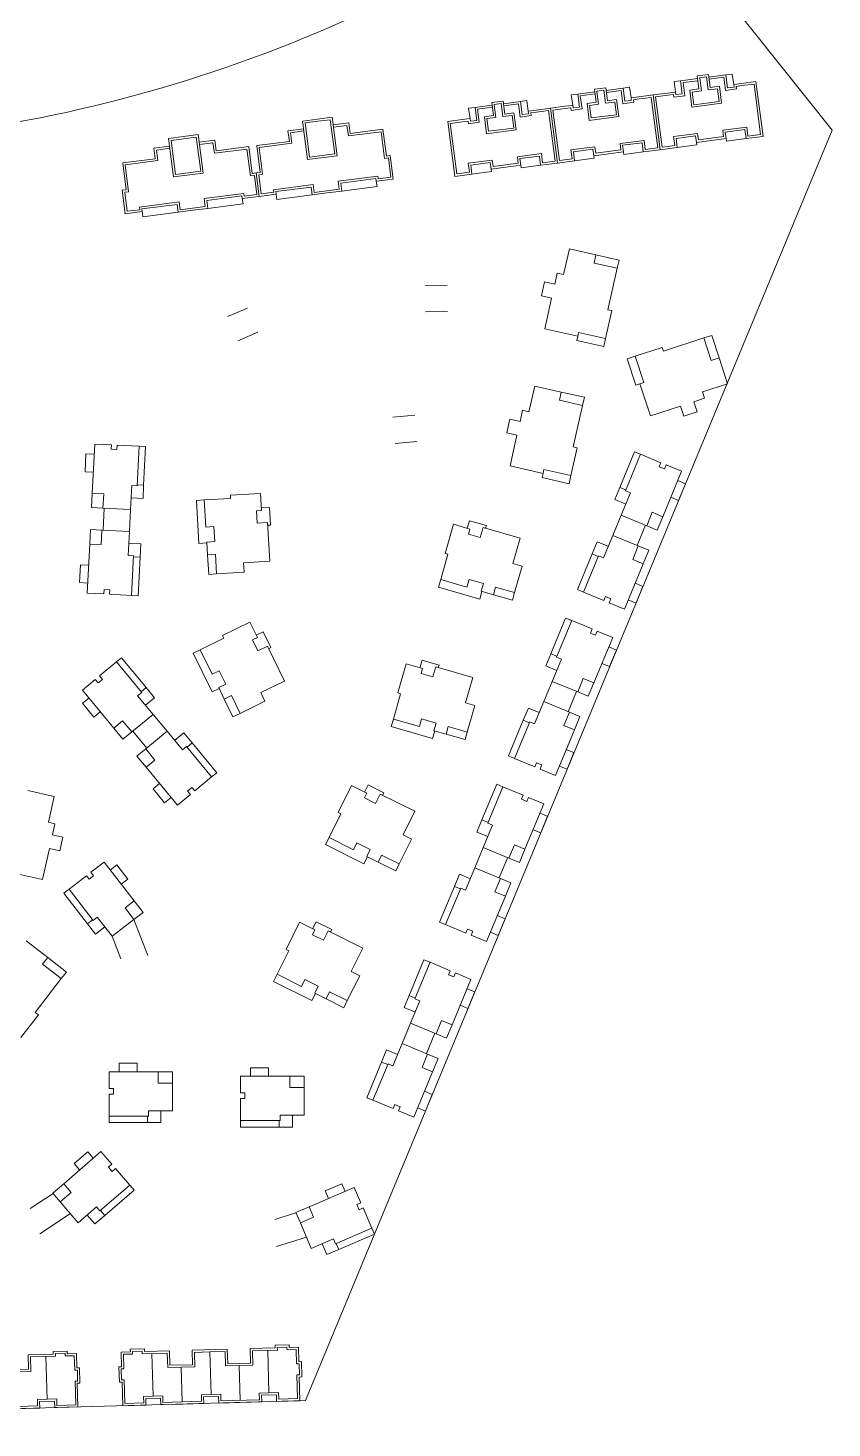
# Model space of a CAD drawing. Extents: x 741202 to 867202, y 603120 to 647617.
# Drawn here: x 753851 to 756050, y 606108 to 609936 of the extents above; entities that cross this region are included whole.
import ezdxf

# ---------------------------------------------------------------- set-up
doc = ezdxf.new("R2010")
doc.units = 0
doc.header["$LTSCALE"] = 1000
doc.header["$MEASUREMENT"] = 0
doc.layers.add('140', color=2, linetype='CONTINUOUS', lineweight=5)

msp = doc.modelspace()

# ---------------------------------------------------------------- linework, layer by layer
at = {"layer": '140', "color": 7}
for p, q in [((756049.5, 609656.2), (755462.4, 610393.7)), ((755681.7, 609797.5), (755635.3, 609791.5)), ((755711.8, 609808.7), (755680.8, 609804.7)), ((755680.8, 609804.7), (755681.7, 609797.5)), ((755681.7, 609797.5), (755685.4, 609769)), ((755706.6, 609801.9), (755687.5, 609799.5)), ((755687.5, 609799.5), (755687.7, 609798.3)), ((755687.7, 609798.3), (755692.2, 609763.8)), ((755711.2, 609766.2), (755706.6, 609801.9)), ((755712.7, 609801.5), (755711.8, 609808.7)), ((755716.4, 609773), (755711.8, 609808.7)), ((755759.1, 609807.5), (755712.7, 609801.5)), ((755753.9, 609800.8), (755713.5, 609795.6)), ((755758.5, 609765.1), (755753.9, 609800.8)), ((755776.9, 609809.8), (755759.1, 609807.5)), ((755763.7, 609771.8), (755759.1, 609807.5)), ((755780.7, 609781.3), (755776.9, 609809.8)), ((755400.9, 609761.1), (755354.5, 609755.1)), ((755430.9, 609772.3), (755400, 609768.3)), ((755400, 609768.3), (755400.9, 609761.1)), ((755400.9, 609761.1), (755404.6, 609732.6)), ((755425.7, 609765.6), (755406.7, 609763.1)), ((755406.7, 609763.1), (755406.8, 609761.9)), ((755406.8, 609761.9), (755411.3, 609727.4)), ((755430.4, 609729.9), (755425.7, 609765.6)), ((755431.8, 609765.1), (755430.9, 609772.3)), ((755435.5, 609736.6), (755430.9, 609772.3)), ((755478.2, 609771.1), (755431.8, 609765.1)), ((755473.1, 609764.4), (755432.6, 609759.2)), ((755477.7, 609728.7), (755473.1, 609764.4)), ((755496.1, 609773.5), (755478.2, 609771.1)), ((755482.9, 609735.4), (755478.2, 609771.1)), ((755499.8, 609744.9), (755496.1, 609773.5)), ((755599.8, 609757.8), (755560.5, 609752.8)), ((755621.2, 609760.6), (755599.8, 609757.8)), ((755617.5, 609789.2), (755635.3, 609791.5)), ((755621.2, 609760.6), (755617.5, 609789.2)), ((755622.1, 609753.5), (755621.2, 609760.6)), ((755635.3, 609791.5), (755640, 609755.8)), ((755682.5, 609791.6), (755642.1, 609786.3)), ((755642.1, 609786.3), (755646.7, 609750.6)), ((755685.4, 609769), (755660.5, 609765.7)), ((755660.5, 609765.7), (755666.5, 609719.3)), ((755692.2, 609763.8), (755667.2, 609760.5)), ((755667.2, 609760.5), (755671.6, 609726)), ((755736.2, 609769.5), (755711.2, 609766.2)), ((755741.4, 609776.2), (755716.4, 609773)), ((755740.7, 609735), (755736.2, 609769.5)), ((755747.4, 609729.8), (755741.4, 609776.2)), ((755788.3, 609769), (755758.5, 609765.1)), ((755781.6, 609774.1), (755763.7, 609771.8)), ((755802.1, 609784.1), (755780.7, 609781.3)), ((755780.7, 609781.3), (755781.6, 609774.1)), ((755802.8, 609778.1), (755787.4, 609776.1)), ((755787.4, 609776.1), (755788.3, 609769)), ((755841.3, 609789.1), (755802.1, 609784.1)), ((755836.2, 609782.4), (755802.8, 609778.1)), ((755854, 609644.4), (755836.2, 609782.4)), ((755860.8, 609639.2), (755841.3, 609789.1)), ((755120, 609724.7), (755073.6, 609718.7)), ((755150.1, 609735.9), (755119.1, 609731.9)), ((755119.1, 609731.9), (755120, 609724.7)), ((755120, 609724.7), (755123.7, 609696.2)), ((755144.9, 609729.2), (755125.8, 609726.7)), ((755125.8, 609726.7), (755126, 609725.5)), ((755126, 609725.5), (755130.5, 609691)), ((755149.5, 609693.5), (755144.9, 609729.2)), ((755151, 609728.7), (755150.1, 609735.9)), ((755154.7, 609700.2), (755150.1, 609735.9)), ((755197.4, 609734.8), (755151, 609728.7)), ((755192.2, 609728), (755151.8, 609722.8)), ((755196.8, 609692.3), (755192.2, 609728)), ((755215.2, 609737.1), (755197.4, 609734.8)), ((755202, 609699.1), (755197.4, 609734.8)), ((755218.9, 609708.5), (755215.2, 609737.1)), ((755318.9, 609721.5), (755279.6, 609716.4)), ((755340.3, 609724.2), (755318.9, 609721.5)), ((755336.6, 609752.8), (755354.5, 609755.1)), ((755340.3, 609724.2), (755336.6, 609752.8)), ((755341.3, 609717.1), (755340.3, 609724.2)), ((755359.1, 609719.4), (755341.3, 609717.1)), ((755354.5, 609755.1), (755359.1, 609719.4)), ((755401.7, 609755.2), (755361.2, 609749.9)), ((755361.2, 609749.9), (755365.8, 609714.2)), ((755404.6, 609732.6), (755379.6, 609729.3)), ((755379.6, 609729.3), (755385.6, 609682.9)), ((755411.3, 609727.4), (755386.3, 609724.1)), ((755386.3, 609724.1), (755390.8, 609689.6)), ((755455.3, 609733.1), (755430.4, 609729.9)), ((755460.5, 609739.8), (755435.5, 609736.6)), ((755459.8, 609698.6), (755455.3, 609733.1)), ((755466.5, 609693.4), (755460.5, 609739.8)), ((755507.4, 609732.6), (755477.7, 609728.7)), ((755500.7, 609737.8), (755482.9, 609735.4)), ((755521.2, 609747.7), (755499.8, 609744.9)), ((755499.8, 609744.9), (755500.7, 609737.8)), ((755522, 609741.7), (755506.5, 609739.7)), ((755506.5, 609739.7), (755507.4, 609732.6)), ((755560.5, 609752.8), (755521.2, 609747.7)), ((755555.3, 609746), (755522, 609741.7)), ((755573.2, 609608), (755555.3, 609746)), ((755579.9, 609602.8), (755560.5, 609752.8)), ((755560.5, 609752.8), (755579.9, 609602.8)), ((755600.5, 609751.9), (755567.2, 609747.6)), ((755567.2, 609747.6), (755585.1, 609609.5)), ((755616, 609753.9), (755600.5, 609751.9)), ((755616.9, 609746.8), (755616, 609753.9)), ((755646.7, 609750.6), (755616.9, 609746.8)), ((755640, 609755.8), (755622.1, 609753.5)), ((755666.5, 609719.3), (755747.4, 609729.8)), ((755671.6, 609726), (755740.7, 609735)), ((754642.2, 609686.4), (754601.7, 609681.2)), ((754601.7, 609681.2), (754603.4, 609668.7)), ((754642.2, 609686.4), (754682.7, 609691.7)), ((754677.5, 609684.9), (754643, 609680.5)), ((754689.6, 609591.5), (754677.5, 609684.9)), ((754682.7, 609691.7), (754684.3, 609679.2)), ((755038.1, 609685.1), (754998.8, 609680)), ((755059.5, 609687.8), (755038.1, 609685.1)), ((755054.3, 609681.1), (755038.8, 609679.1)), ((755055.2, 609674), (755054.3, 609681.1)), ((755055.8, 609716.4), (755073.6, 609718.7)), ((755059.5, 609687.8), (755055.8, 609716.4)), ((755060.4, 609680.7), (755059.5, 609687.8)), ((755078.3, 609683), (755060.4, 609680.7)), ((755073.6, 609718.7), (755078.3, 609683)), ((755120.8, 609718.8), (755080.3, 609713.5)), ((755080.3, 609713.5), (755085, 609677.8)), ((755123.7, 609696.2), (755098.7, 609692.9)), ((755098.7, 609692.9), (755104.8, 609646.5)), ((755130.5, 609691), (755105.5, 609687.8)), ((755105.5, 609687.8), (755109.9, 609653.2)), ((755174.5, 609696.7), (755149.5, 609693.5)), ((755179.7, 609703.4), (755154.7, 609700.2)), ((755179, 609662.2), (755174.5, 609696.7)), ((755185.7, 609657), (755179.7, 609703.4)), ((755226.6, 609696.2), (755196.8, 609692.3)), ((755219.9, 609701.4), (755202, 609699.1)), ((755240.4, 609711.3), (755218.9, 609708.5)), ((755218.9, 609708.5), (755219.9, 609701.4)), ((755241.1, 609705.3), (755225.7, 609703.3)), ((755225.7, 609703.3), (755226.6, 609696.2)), ((755279.6, 609716.4), (755240.4, 609711.3)), ((755274.5, 609709.7), (755241.1, 609705.3)), ((755292.3, 609571.6), (755274.5, 609709.7)), ((755299.1, 609566.4), (755279.6, 609716.4)), ((755279.6, 609716.4), (755299.1, 609566.4)), ((755319.7, 609715.5), (755286.4, 609711.2)), ((755286.4, 609711.2), (755304.2, 609573.1)), ((755335.2, 609717.5), (755319.7, 609715.5)), ((755336.1, 609710.4), (755335.2, 609717.5)), ((755365.8, 609714.2), (755336.1, 609710.4)), ((755385.6, 609682.9), (755466.5, 609693.4)), ((755390.8, 609689.6), (755459.8, 609698.6)), ((754275.7, 609638.9), (754316.1, 609644.2)), ((754316.1, 609644.2), (754317.7, 609631.7)), ((754604.5, 609660.1), (754561.6, 609654.6)), ((754561.6, 609654.6), (754565.4, 609625.6)), ((754605.2, 609654.2), (754568.3, 609649.4)), ((754568.3, 609649.4), (754572.1, 609620.5)), ((754603.4, 609668.7), (754604.5, 609660.1)), ((754604.5, 609660.1), (754615.4, 609575.9)), ((754643, 609680.5), (754608.5, 609676)), ((754608.5, 609676), (754620.6, 609582.6)), ((754609.3, 606183.3), (756049.5, 609656.2)), ((754684.3, 609679.2), (754685.4, 609670.6)), ((754685.4, 609670.6), (754728.2, 609676.2)), ((754696.3, 609586.3), (754685.4, 609670.6)), ((754686.2, 609664.7), (754723.1, 609669.4)), ((754723.1, 609669.4), (754726.8, 609640.5)), ((754726.8, 609640.5), (754816.1, 609652.1)), ((754728.2, 609676.2), (754732, 609647.2)), ((754732, 609647.2), (754821.2, 609658.8)), ((754816.1, 609652.1), (754825.5, 609578.9)), ((754821.2, 609658.8), (754830.7, 609585.6)), ((754998.8, 609680), (755018.2, 609530)), ((755038.8, 609679.1), (755005.5, 609674.8)), ((755005.5, 609674.8), (755023.4, 609536.8)), ((755085, 609677.8), (755055.2, 609674)), ((755104.8, 609646.5), (755185.7, 609657)), ((755109.9, 609653.2), (755179, 609662.2)), ((755616.4, 609639), (755681.8, 609647.5)), ((755681.8, 609647.5), (755684.1, 609629.6)), ((755750.8, 609656.4), (755816.3, 609664.9)), ((755753.2, 609638.6), (755750.8, 609656.4)), ((755757.6, 609651.2), (755811.1, 609658.2)), ((755759.9, 609633.4), (755757.6, 609651.2)), ((755811.1, 609658.2), (755814.4, 609633.2)), ((755816.3, 609664.9), (755819.5, 609639.9)), ((755819.5, 609639.9), (755854, 609644.4)), ((754237.9, 609612.6), (754195.1, 609607.1)), ((754195.1, 609607.1), (754198.8, 609578.1)), ((754238.7, 609606.7), (754201.8, 609601.9)), ((754275.7, 609638.9), (754235.2, 609633.7)), ((754235.2, 609633.7), (754236.8, 609621.2)), ((754236.8, 609621.2), (754237.9, 609612.6)), ((754237.9, 609612.6), (754248.8, 609528.4)), ((754276.4, 609633), (754241.9, 609628.5)), ((754241.9, 609628.5), (754254, 609535.1)), ((754310.9, 609637.5), (754276.4, 609633)), ((754323.1, 609544), (754310.9, 609637.5)), ((754317.7, 609631.7), (754318.9, 609623.1)), ((754318.9, 609623.1), (754361.7, 609628.7)), ((754329.8, 609538.9), (754318.9, 609623.1)), ((754319.6, 609617.2), (754356.5, 609621.9)), ((754356.5, 609621.9), (754360.3, 609593)), ((754360.3, 609593), (754449.5, 609604.6)), ((754361.7, 609628.7), (754365.4, 609599.7)), ((754365.4, 609599.7), (754454.7, 609611.3)), ((754449.5, 609604.6), (754459, 609531.4)), ((754454.7, 609611.3), (754464.2, 609538.1)), ((754565.4, 609625.6), (754476.1, 609614.1)), ((754476.1, 609614.1), (754485.6, 609540.9)), ((754572.1, 609620.5), (754482.8, 609608.9)), ((754482.8, 609608.9), (754492.3, 609535.7)), ((755335.5, 609602.6), (755401, 609611.1)), ((755342.2, 609597.4), (755395.8, 609604.4)), ((755395.8, 609604.4), (755398.1, 609586.5)), ((755401, 609611.1), (755403.3, 609593.2)), ((755470, 609620), (755535.4, 609628.5)), ((755472.3, 609602.2), (755470, 609620)), ((755476.7, 609614.9), (755530.3, 609621.8)), ((755479, 609597), (755476.7, 609614.9)), ((755530.3, 609621.8), (755533.5, 609596.8)), ((755535.4, 609628.5), (755538.7, 609603.5)), ((755538.7, 609603.5), (755573.2, 609608)), ((755579.9, 609602.8), (755626.3, 609608.8)), ((755585.1, 609609.5), (755619.6, 609614)), ((755619.6, 609614), (755616.4, 609639)), ((755623.1, 609633.8), (755676.6, 609640.8)), ((755626.3, 609608.8), (755623.1, 609633.8)), ((755626.3, 609608.8), (755679.9, 609615.8)), ((755676.6, 609640.8), (755679, 609622.9)), ((755679, 609622.9), (755719.4, 609628.1)), ((755679.9, 609615.8), (755679, 609622.9)), ((755684.1, 609629.6), (755718.6, 609634.1)), ((755718.6, 609634.1), (755753.2, 609638.6)), ((755719.4, 609628.1), (755759.9, 609633.4)), ((755760.8, 609626.3), (755759.9, 609633.4)), ((755814.4, 609633.2), (755760.8, 609626.3)), ((755814.4, 609633.2), (755860.8, 609639.2)), ((754198.8, 609578.1), (754109.6, 609566.6)), ((754109.6, 609566.6), (754119.1, 609493.4)), ((754205.6, 609573), (754116.3, 609561.4)), ((754201.8, 609601.9), (754205.6, 609573)), ((754615.4, 609575.9), (754696.3, 609586.3)), ((754620.6, 609582.6), (754689.6, 609591.5)), ((754825.5, 609578.9), (754836.2, 609580.3)), ((754830.7, 609585.6), (754841.4, 609587)), ((754836.2, 609580.3), (754843, 609527.9)), ((754841.4, 609587), (754849.8, 609522.7)), ((755054.7, 609566.2), (755120.1, 609574.7)), ((755057.9, 609541.2), (755054.7, 609566.2)), ((755061.4, 609561), (755114.9, 609568)), ((755114.9, 609568), (755117.3, 609550.1)), ((755120.1, 609574.7), (755122.4, 609556.9)), ((755189.1, 609583.6), (755254.6, 609592.1)), ((755191.5, 609565.8), (755189.1, 609583.6)), ((755195.9, 609578.5), (755249.4, 609585.4)), ((755198.2, 609560.6), (755195.9, 609578.5)), ((755249.4, 609585.4), (755252.7, 609560.4)), ((755252.7, 609560.4), (755299.1, 609566.4)), ((755254.6, 609592.1), (755257.8, 609567.1)), ((755257.8, 609567.1), (755292.3, 609571.6)), ((755299.1, 609566.4), (755345.5, 609572.4)), ((755304.2, 609573.1), (755338.8, 609577.6)), ((755338.8, 609577.6), (755335.5, 609602.6)), ((755345.5, 609572.4), (755342.2, 609597.4)), ((755345.5, 609572.4), (755399, 609579.4)), ((755398.1, 609586.5), (755438.6, 609591.8)), ((755399, 609579.4), (755398.1, 609586.5)), ((755403.3, 609593.2), (755437.8, 609597.7)), ((755437.8, 609597.7), (755472.3, 609602.2)), ((755438.6, 609591.8), (755479, 609597)), ((755480, 609589.9), (755479, 609597)), ((755533.5, 609596.8), (755480, 609589.9)), ((755533.5, 609596.8), (755579.9, 609602.8)), ((754116.3, 609561.4), (754125.8, 609488.2)), ((754248.8, 609528.4), (754329.8, 609538.9)), ((754254, 609535.1), (754323.1, 609544)), ((754459, 609531.4), (754469.7, 609532.8)), ((754464.2, 609538.1), (754474.9, 609539.5)), ((754469.7, 609532.8), (754476.5, 609480.4)), ((754485.6, 609540.9), (754474.9, 609539.5)), ((754474.9, 609539.5), (754483.2, 609475.2)), ((754474.9, 609539.5), (754483.2, 609475.2)), ((754492.3, 609535.7), (754481.6, 609534.3)), ((754481.6, 609534.3), (754488.4, 609482)), ((754807.6, 609530.6), (754699.3, 609516.6)), ((754808.5, 609523.4), (754807.6, 609530.6)), ((754843, 609527.9), (754808.5, 609523.4)), ((755018.2, 609530), (755064.6, 609536.1)), ((755023.4, 609536.8), (755057.9, 609541.2)), ((755064.6, 609536.1), (755061.4, 609561)), ((755064.6, 609536.1), (755118.2, 609543)), ((755117.3, 609550.1), (755157.7, 609555.4)), ((755118.2, 609543), (755117.3, 609550.1)), ((755122.4, 609556.9), (755156.9, 609561.3)), ((755156.9, 609561.3), (755191.5, 609565.8)), ((755157.7, 609555.4), (755198.2, 609560.6)), ((755199.1, 609553.5), (755198.2, 609560.6)), ((755252.7, 609560.4), (755199.1, 609553.5)), ((754119.1, 609493.4), (754108.4, 609492)), ((754108.4, 609492), (754116.7, 609427.8)), ((754522, 609493.6), (754630.3, 609507.6)), ((754522.9, 609486.4), (754522, 609493.6)), ((754528.7, 609488.4), (754625.1, 609500.9)), ((754625.1, 609500.9), (754627.9, 609479.5)), ((754630.3, 609507.6), (754633.1, 609486.2)), ((754633.1, 609486.2), (754667.6, 609490.7)), ((754702.1, 609495.1), (754667.6, 609490.7)), ((754708.8, 609490), (754668.3, 609484.7)), ((754699.3, 609516.6), (754702.1, 609495.1)), ((754802.4, 609523.9), (754706, 609511.4)), ((754706, 609511.4), (754708.8, 609490)), ((754708.8, 609490), (754805.2, 609502.4)), ((754803.3, 609516.7), (754802.4, 609523.9)), ((754849.8, 609522.7), (754803.3, 609516.7)), ((754805.2, 609502.4), (754803.3, 609516.7)), ((754125.8, 609488.2), (754115.1, 609486.8)), ((754115.1, 609486.8), (754121.9, 609434.5)), ((754155.4, 609446.1), (754263.7, 609460.1)), ((754162.2, 609440.9), (754258.6, 609453.4)), ((754258.6, 609453.4), (754261.3, 609432)), ((754263.7, 609460.1), (754266.5, 609438.7)), ((754441.1, 609483.1), (754332.8, 609469.1)), ((754332.8, 609469.1), (754335.5, 609447.6)), ((754435.9, 609476.4), (754339.5, 609463.9)), ((754339.5, 609463.9), (754342.3, 609442.5)), ((754342.3, 609442.5), (754438.7, 609455)), ((754436.8, 609469.2), (754435.9, 609476.4)), ((754483.2, 609475.2), (754436.8, 609469.2)), ((754438.7, 609455), (754436.8, 609469.2)), ((754442, 609476), (754441.1, 609483.1)), ((754476.5, 609480.4), (754442, 609476)), ((754483.2, 609475.2), (754529.6, 609481.3)), ((754488.4, 609482), (754522.9, 609486.4)), ((754529.6, 609481.3), (754528.7, 609488.4)), ((754529.6, 609481.3), (754531.5, 609467)), ((754531.5, 609467), (754627.9, 609479.5)), ((754627.9, 609479.5), (754668.3, 609484.7)), ((754116.7, 609427.8), (754163.1, 609433.8)), ((754121.9, 609434.5), (754156.4, 609438.9)), ((754156.4, 609438.9), (754155.4, 609446.1)), ((754163.1, 609433.8), (754162.2, 609440.9)), ((754163.1, 609433.8), (754164.9, 609419.5)), ((754164.9, 609419.5), (754261.3, 609432)), ((754261.3, 609432), (754301.8, 609437.2)), ((754266.5, 609438.7), (754301, 609443.2)), ((754335.5, 609447.6), (754301, 609443.2)), ((754342.3, 609442.5), (754301.8, 609437.2)), ((755331.4, 609331.7), (755315.6, 609261.5)), ((755404, 609315.4), (755331.4, 609331.7)), ((755399, 609293.1), (755404, 609315.4)), ((755467.2, 609301.2), (755404, 609315.4)), ((755462.2, 609278.9), (755467.2, 609301.2)), ((755298, 609265.4), (755291.2, 609235)), ((755315.6, 609261.5), (755298, 609265.4)), ((755462.2, 609278.9), (755399, 609293.1)), ((755436.7, 609165.4), (755462.2, 609278.9)), ((754996.7, 609232.7), (754936.7, 609231.7)), ((755263.1, 609241.3), (755254.7, 609203.8)), ((755291.2, 609235), (755263.1, 609241.3)), ((755254.7, 609203.8), (755282.8, 609197.5)), ((755282.8, 609197.5), (755263.8, 609113.2)), ((754451.3, 609170), (754396.1, 609146.6)), ((754997.8, 609160.7), (754937.9, 609159.7)), ((755430.1, 609086.9), (755447.2, 609163)), ((755447.2, 609163), (755436.7, 609165.4)), ((755263.8, 609113.2), (755354, 609092.9)), ((754479.5, 609103.8), (754424.3, 609080.3)), ((755351.3, 609081.2), (755354, 609092.9)), ((755425.1, 609064.6), (755351.3, 609081.2)), ((755354, 609092.9), (755356.3, 609103.5)), ((755356.3, 609103.5), (755430.1, 609086.9)), ((755430.1, 609086.9), (755425.1, 609064.6)), ((755588.6, 609052.2), (755699.2, 609088.2)), ((755699.2, 609088.2), (755720.9, 609095.2)), ((755699.2, 609088.2), (755719.3, 609026.6)), ((755720.9, 609095.2), (755741, 609033.6)), ((755511.1, 609038.3), (755489.4, 609031.2)), ((755489.4, 609031.2), (755512.8, 608959.3)), ((755511.1, 609038.3), (755585.2, 609062.4)), ((755534.5, 608966.4), (755511.1, 609038.3)), ((755585.2, 609062.4), (755588.6, 609052.2)), ((755719.3, 609026.6), (755741, 609033.6)), ((755741, 609033.6), (755764, 608962.9)), ((755236.6, 608956.8), (755220.8, 608886.6)), ((755309.2, 608940.5), (755236.6, 608956.8)), ((755512.8, 608959.3), (755524.2, 608963)), ((755524.2, 608963), (755534.5, 608966.4)), ((755552.8, 608875.2), (755524.2, 608963)), ((755764, 608962.9), (755695.6, 608940.6)), ((755304.2, 608918.3), (755309.2, 608940.5)), ((755367.4, 608904), (755304.2, 608918.3)), ((755372.4, 608926.3), (755309.2, 608940.5)), ((755367.4, 608904), (755372.4, 608926.3)), ((755701.1, 608923.5), (755671.5, 608913.8)), ((755695.6, 608940.6), (755701.1, 608923.5)), ((755203.3, 608890.5), (755196.4, 608860.1)), ((755220.8, 608886.6), (755203.3, 608890.5)), ((755341.9, 608790.5), (755367.4, 608904)), ((755635, 608901.9), (755552.8, 608875.2)), ((755643.9, 608874.5), (755635, 608901.9)), ((755680.4, 608886.4), (755643.9, 608874.5)), ((755671.5, 608913.8), (755680.4, 608886.4)), ((754908.4, 608876.8), (754848.7, 608871.4)), ((755168.3, 608866.4), (755159.9, 608828.9)), ((755196.4, 608860.1), (755168.3, 608866.4)), ((754914.9, 608805), (754855.1, 608799.7)), ((755159.9, 608828.9), (755188, 608822.6)), ((755188, 608822.6), (755169.1, 608738.3)), ((754006.7, 608722.6), (754009.1, 608771.7)), ((754009.1, 608771.7), (754031.9, 608770.6)), ((754033.3, 608798.2), (754026.6, 608663.9)), ((754078.8, 608795.9), (754033.3, 608798.2)), ((754078.2, 608783.9), (754078.8, 608795.9)), ((754093.8, 608783.1), (754078.2, 608783.9)), ((754094.4, 608795.1), (754093.8, 608783.1)), ((754154.3, 608792.1), (754094.4, 608795.1)), ((754148.9, 608684.2), (754154.3, 608792.1)), ((754172.3, 608791.2), (754154.3, 608792.1)), ((754167, 608685.7), (754172.3, 608791.2)), ((755335.3, 608712), (755352.4, 608788.1)), ((755352.4, 608788.1), (755341.9, 608790.5)), ((755469.1, 608679.6), (755509.6, 608777.2)), ((755484.8, 608670.5), (755526.2, 608770.3)), ((755509.6, 608777.2), (755526.2, 608770.3)), ((755526.2, 608770.3), (755581.6, 608747.3)), ((755169.1, 608738.3), (755259.2, 608718.1)), ((755259.2, 608718.1), (755261.6, 608728.6)), ((755261.6, 608728.6), (755335.3, 608712)), ((755581.6, 608747.3), (755577, 608736.2)), ((755577, 608736.2), (755591.5, 608730.2)), ((755591.5, 608730.2), (755596.1, 608741.3)), ((755596.1, 608741.3), (755638.2, 608723.8)), ((754029.4, 608721.4), (754006.7, 608722.6)), ((754167, 608685.7), (754149, 608686.6)), ((755256.6, 608706.4), (755259.2, 608718.1)), ((755330.3, 608689.8), (755256.6, 608706.4)), ((755335.3, 608712), (755330.3, 608689.8)), ((755638.2, 608723.8), (755586.7, 608599.7)), ((755648.7, 608689.6), (755627.6, 608698.4)), ((755629.8, 608644.2), (755648.7, 608689.6)), ((754026.6, 608663.9), (754024.6, 608624.4)), ((754026.6, 608663.9), (754057.7, 608662.4)), ((754057.7, 608662.4), (754055.7, 608622.8)), ((754131.2, 608619), (754134.5, 608684.9)), ((754132.9, 608651.4), (754165.2, 608649.8)), ((754134.5, 608684.9), (754148.9, 608684.2)), ((754165.2, 608649.8), (754167, 608685.7)), ((754332.9, 608645.4), (754404.7, 608649.7)), ((754404.2, 608658.1), (754486.9, 608663)), ((754404.7, 608649.7), (754404.2, 608658.1)), ((754486.9, 608663), (754489.7, 608616.3)), ((755455.3, 608646.4), (755469.1, 608679.6)), ((755469.1, 608679.6), (755485.8, 608672.7)), ((755472.9, 608604), (755498.1, 608665)), ((755498.1, 608665), (755484.8, 608670.5)), ((755608.8, 608652.9), (755629.8, 608644.2)), ((754024.6, 608624.4), (754055.7, 608622.8)), ((754055.7, 608622.8), (754131.2, 608619)), ((754059.3, 608622.6), (754056.3, 608562.7)), ((754131.2, 608619), (754128.2, 608559.1)), ((754311.3, 608644.1), (754332.9, 608645.4)), ((754318.3, 608526.7), (754311.3, 608644.1)), ((754337.3, 608571.1), (754332.9, 608645.4)), ((754489.7, 608616.3), (754475.3, 608615.4)), ((754475.3, 608615.4), (754477.3, 608581.9)), ((754510.8, 608624.8), (754489.2, 608623.5)), ((754513.7, 608576.9), (754510.8, 608624.8)), ((755485.3, 608634), (755455.3, 608646.4)), ((755557.9, 608611.6), (755542.7, 608575.1)), ((755586.7, 608599.7), (755557.9, 608611.6)), ((754358.9, 608572.4), (754337.3, 608571.1)), ((754361.3, 608531.7), (754358.9, 608572.4)), ((754477.3, 608581.9), (754506.1, 608583.6)), ((754506.1, 608583.6), (754512.4, 608478.2)), ((754506.5, 608576.4), (754513.7, 608576.9)), ((754991.2, 608499.3), (755014.1, 608578.9)), ((755014.1, 608578.9), (755059, 608565.9)), ((755058.1, 608588.7), (755052.1, 608567.9)), ((755104.2, 608575.4), (755058.1, 608588.7)), ((755102.2, 608568.5), (755104.2, 608575.4)), ((755472.9, 608604), (755449.9, 608548.6)), ((755542.7, 608575.1), (755472.9, 608604)), ((755539.4, 608576.4), (755516.4, 608521)), ((755571.5, 608563.1), (755542.7, 608575.1)), ((755586.7, 608599.7), (755571.5, 608563.1)), ((754019.6, 608524.9), (754021.6, 608564.4)), ((754021.6, 608564.4), (754052.7, 608562.9)), ((754050.8, 608523.3), (754052.7, 608562.9)), ((754052.7, 608562.9), (754128.2, 608559.1)), ((754128.2, 608559.1), (754124.9, 608493.2)), ((755059, 608565.9), (755055.1, 608552.1)), ((755055.1, 608552.1), (755087.3, 608542.8)), ((755087.3, 608542.8), (755095.3, 608570.5)), ((755095.3, 608570.5), (755196.8, 608541.3)), ((755196.8, 608541.3), (755176.9, 608472.1)), ((755449.9, 608548.6), (755424.6, 608487.6)), ((755519.7, 608519.6), (755449.9, 608548.6)), ((754012.9, 608390.7), (754019.6, 608524.9)), ((754019.6, 608524.9), (754050.8, 608523.3)), ((754126.6, 608526.7), (754159, 608525.1)), ((754159, 608525.1), (754157.2, 608489.2)), ((754339.9, 608528), (754318.3, 608526.7)), ((754339.7, 608530.4), (754361.3, 608531.7)), ((754341.8, 608495.6), (754339.7, 608530.4)), ((754363.4, 608496.9), (754341.8, 608495.6)), ((754345, 608441.7), (754341.8, 608495.6)), ((754366.6, 608443), (754363.4, 608496.9)), ((754979.3, 608427.8), (754999.2, 608497)), ((754999.2, 608497), (754991.2, 608499.3)), ((755393.7, 608497.8), (755353.3, 608400.3)), ((755407.5, 608531.1), (755393.7, 608497.8)), ((755393.7, 608497.8), (755410.4, 608490.9)), ((755437.5, 608518.7), (755407.5, 608531.1)), ((755504.5, 608483), (755519.7, 608519.6)), ((755548.5, 608507.7), (755519.7, 608519.6)), ((755533.4, 608471.1), (755548.5, 608507.7)), ((753993.9, 608468.5), (753991.5, 608419.4)), ((754016.7, 608467.4), (753993.9, 608468.5)), ((754124.9, 608493.2), (754139.3, 608492.5)), ((754139.3, 608492.5), (754133.9, 608384.6)), ((754157.2, 608489.2), (754139.2, 608490.1)), ((754157.2, 608489.2), (754151.9, 608383.7)), ((754512.4, 608478.2), (754440.5, 608473.9)), ((754440.5, 608473.9), (754442.1, 608447.6)), ((755176.9, 608472.1), (755202.3, 608464.8)), ((755202.3, 608464.8), (755181.3, 608392.1)), ((755411.3, 608493.1), (755369.9, 608393.4)), ((755424.6, 608487.6), (755411.3, 608493.1)), ((755481.9, 608346.9), (755533.4, 608471.1)), ((755533.4, 608471.1), (755504.5, 608483)), ((753991.5, 608419.4), (754014.3, 608418.2)), ((754366.6, 608443), (754345, 608441.7)), ((754442.1, 608447.6), (754366.6, 608443)), ((754973.4, 608407), (754979.3, 608427.8)), ((755050.8, 608407.2), (754979.3, 608427.8)), ((755056.8, 608428), (755050.8, 608407.2)), ((755096, 608416.7), (755056.8, 608428)), ((755511.3, 608417.9), (755532.4, 608409.2)), ((754058.4, 608388.4), (754012.9, 608390.7)), ((754059, 608400.4), (754058.4, 608388.4)), ((754074.6, 608399.6), (754059, 608400.4)), ((754074, 608387.6), (754074.6, 608399.6)), ((754133.9, 608384.6), (754074, 608387.6)), ((754151.9, 608383.7), (754133.9, 608384.6)), ((755086.4, 608374.5), (754973.4, 608407)), ((755092.3, 608395.3), (755086.4, 608374.5)), ((755090, 608395.9), (755096, 608416.7)), ((755123.5, 608386.3), (755090, 608395.9)), ((755129.5, 608407.1), (755123.5, 608386.3)), ((755175.4, 608371.4), (755123.5, 608386.3)), ((755181.3, 608392.1), (755129.5, 608407.1)), ((755181.3, 608392.1), (755175.4, 608371.4)), ((755353.3, 608400.3), (755369.9, 608393.4)), ((755369.9, 608393.4), (755425.3, 608370.4)), ((755425.3, 608370.4), (755429.9, 608381.5)), ((755429.9, 608381.5), (755444.4, 608375.5)), ((755532.4, 608409.2), (755513.5, 608363.7)), ((755444.4, 608375.5), (755439.8, 608364.4)), ((755439.8, 608364.4), (755481.9, 608346.9)), ((755513.5, 608363.7), (755492.5, 608372.4)), ((754382.9, 608275), (754457.4, 608311.2)), ((754457.4, 608311.2), (754477.9, 608269.2)), ((755280.7, 608225.1), (755321.1, 608322.7)), ((755296.4, 608216), (755337.8, 608315.8)), ((755321.1, 608322.7), (755337.8, 608315.8)), ((755337.8, 608315.8), (755393.2, 608292.8)), ((754321.9, 608235.9), (754386.6, 608267.4)), ((754386.6, 608267.4), (754382.9, 608275)), ((754477.9, 608269.2), (754464.9, 608262.8)), ((754494.1, 608285.1), (754474.7, 608275.6)), ((754515.2, 608241.9), (754494.1, 608285.1)), ((755393.2, 608292.8), (755388.6, 608281.7)), ((755388.6, 608281.7), (755403, 608275.7)), ((755449.7, 608269.4), (755398.2, 608145.2)), ((755403, 608275.7), (755407.6, 608286.8)), ((755407.6, 608286.8), (755449.7, 608269.4)), ((754302.5, 608226.4), (754321.9, 608235.9)), ((754354.5, 608169), (754321.9, 608235.9)), ((754464.9, 608262.8), (754479.6, 608232.6)), ((754479.6, 608232.6), (754505.5, 608245.3)), ((754505.5, 608245.3), (754551.8, 608150.3)), ((754508.7, 608238.8), (754515.2, 608241.9)), ((755460.2, 608235.1), (755439.1, 608243.9)), ((755441.4, 608189.7), (755460.2, 608235.1)), ((754092.8, 608202.5), (754046.6, 608164.3)), ((754106.6, 608214), (754092.8, 608202.5)), ((754161.6, 608119.3), (754092.8, 608202.5)), ((754174, 608132.7), (754106.6, 608214)), ((754354, 608120.7), (754302.5, 608226.4)), ((754861.7, 608118.1), (754884.6, 608197.7)), ((754884.6, 608197.7), (754929.6, 608184.7)), ((754928.6, 608207.5), (754922.7, 608186.7)), ((754974.8, 608194.2), (754928.6, 608207.5)), ((754957.9, 608161.6), (754965.9, 608189.3)), ((754965.9, 608189.3), (755067.3, 608160.1)), ((754972.8, 608187.3), (754974.8, 608194.2)), ((755266.9, 608191.9), (755280.7, 608225.1)), ((755296.8, 608179.5), (755266.9, 608191.9)), ((755280.7, 608225.1), (755297.3, 608218.2)), ((755284.4, 608149.5), (755309.7, 608210.5)), ((755309.7, 608210.5), (755296.4, 608216)), ((755420.3, 608198.4), (755441.4, 608189.7)), ((754034.5, 608154.3), (753999.4, 608125.3)), ((754042.2, 608145.1), (754034.5, 608154.3)), ((754054.2, 608155), (754042.2, 608145.1)), ((754046.6, 608164.3), (754054.2, 608155)), ((754373.9, 608178.4), (754354.5, 608169)), ((754391.8, 608141.8), (754373.9, 608178.4)), ((754551.8, 608150.3), (754487.1, 608118.8)), ((754929.6, 608184.7), (754925.6, 608170.9)), ((754925.6, 608170.9), (754957.9, 608161.6)), ((755067.3, 608160.1), (755047.4, 608090.9)), ((755369.4, 608157.2), (755354.2, 608120.6)), ((755398.2, 608145.2), (755369.4, 608157.2)), ((753999.4, 608125.3), (754085.1, 608021.7)), ((754150.6, 608110.2), (754161.6, 608119.3)), ((754174, 608132.7), (754160.1, 608121.2)), ((754196.9, 608104.9), (754174, 608132.7)), ((754373.4, 608130.1), (754354, 608120.7)), ((754372.4, 608132.3), (754391.8, 608141.8)), ((754387.6, 608101), (754372.4, 608132.3)), ((754487.1, 608118.8), (754498.6, 608095.1)), ((754849.9, 608046.6), (754869.8, 608115.8)), ((754869.8, 608115.8), (754861.7, 608118.1)), ((755284.4, 608149.5), (755261.4, 608094.1)), ((755354.2, 608120.6), (755284.4, 608149.5)), ((755350.9, 608121.9), (755328, 608066.5)), ((755383.1, 608108.6), (755354.2, 608120.6)), ((755398.2, 608145.2), (755383.1, 608108.6)), ((753999.4, 608089.5), (754017, 608104)), ((754030.8, 608051.6), (753999.4, 608089.5)), ((754192.6, 608059.3), (754150.6, 608110.2)), ((754172, 608084.3), (754196.9, 608104.9)), ((754407, 608110.5), (754387.6, 608101)), ((754411.3, 608052.5), (754387.6, 608101)), ((754430.7, 608061.9), (754407, 608110.5)), ((754498.6, 608095.1), (754430.7, 608061.9)), ((755047.4, 608090.9), (755072.8, 608083.6)), ((755072.8, 608083.6), (755051.9, 608010.9)), ((755219.1, 608076.6), (755205.3, 608043.3)), ((755249, 608064.2), (755219.1, 608076.6)), ((755261.4, 608094.1), (755236.1, 608033.1)), ((755331.2, 608065.1), (755261.4, 608094.1)), ((754048.4, 608066.1), (754030.8, 608051.6)), ((754085.1, 608021.7), (754109.1, 608041.6)), ((754109.1, 608041.6), (754134.4, 608011.1)), ((754134.4, 608011.1), (754192.6, 608059.3)), ((754192.6, 608059.3), (754230.9, 608013.1)), ((754430.7, 608061.9), (754411.3, 608052.5)), ((754843.9, 608025.8), (754849.9, 608046.6)), ((754921.4, 608026), (754849.9, 608046.6)), ((754927.3, 608046.8), (754921.4, 608026)), ((754966.6, 608035.5), (754927.3, 608046.8)), ((754960.6, 608014.7), (754966.6, 608035.5)), ((755205.3, 608043.3), (755164.8, 607945.8)), ((755222.8, 608038.7), (755181.5, 607938.9)), ((755205.3, 608043.3), (755221.9, 608036.4)), ((755236.1, 608033.1), (755222.8, 608038.7)), ((755316.1, 608028.6), (755331.2, 608065.1)), ((755360.1, 608053.2), (755331.2, 608065.1)), ((755344.9, 608016.6), (755360.1, 608053.2)), ((754085.1, 608021.7), (754110.4, 607991.2)), ((754110.4, 607991.2), (754134.4, 608011.1)), ((754137.2, 608013.4), (754175.4, 607967.2)), ((754172.6, 607964.9), (754230.9, 608013.1)), ((754230.9, 608013.1), (754273, 607962.2)), ((754251.5, 607988.1), (754276.5, 608008.8)), ((754276.5, 608008.8), (754299.5, 607981.1)), ((754956.9, 607993.3), (754843.9, 608025.8)), ((754962.9, 608014), (754956.9, 607993.3)), ((754994, 608005.1), (754960.6, 608014.7)), ((755000, 608025.8), (754994, 608005.1)), ((755045.9, 607990.2), (754994, 608005.1)), ((755051.9, 608010.9), (755000, 608025.8)), ((755051.9, 608010.9), (755045.9, 607990.2)), ((755293.4, 607892.5), (755344.9, 608016.6)), ((755344.9, 608016.6), (755316.1, 608028.6)), ((754148.6, 607945), (754172.6, 607964.9)), ((754197.9, 607934.4), (754172.6, 607964.9)), ((754273, 607962.2), (754284.1, 607971.4)), ((754284.1, 607971.4), (754352.9, 607888.2)), ((754299.5, 607981.1), (754285.6, 607969.6)), ((754299.5, 607981.1), (754366.8, 607899.7)), ((755322.8, 607963.4), (755343.9, 607954.7)), ((754173.9, 607914.5), (754148.6, 607945)), ((754173.9, 607914.5), (754197.9, 607934.4)), ((755164.8, 607945.8), (755181.5, 607938.9)), ((755181.5, 607938.9), (755236.9, 607915.9)), ((755236.9, 607915.9), (755241.5, 607927)), ((755241.5, 607927), (755255.9, 607921)), ((755255.9, 607921), (755251.3, 607909.9)), ((755343.9, 607954.7), (755325, 607909.2)), ((754259.6, 607811), (754173.9, 607914.5)), ((754352.9, 607888.2), (754306.7, 607850)), ((754366.8, 607899.7), (754352.9, 607888.2)), ((755251.3, 607909.9), (755293.4, 607892.5)), ((755325, 607909.2), (755304, 607918)), ((753850.1, 607850.8), (753922.7, 607834.5)), ((754210.6, 607870.1), (754193, 607855.6)), ((754193, 607855.6), (754224.4, 607817.7)), ((754299, 607859.2), (754287, 607849.3)), ((754287, 607849.3), (754294.7, 607840)), ((754306.7, 607850), (754299, 607859.2)), ((754698.7, 607790.6), (754735.8, 607864.7)), ((754735.8, 607864.7), (754777.6, 607843.7)), ((754780.8, 607866.2), (754771.2, 607846.9)), ((754823.8, 607844.7), (754780.8, 607866.2)), ((754820.5, 607838.3), (754823.8, 607844.7)), ((755092.2, 607770.7), (755132.6, 607868.2)), ((755107.9, 607761.6), (755149.2, 607861.3)), ((755132.6, 607868.2), (755149.2, 607861.3)), ((755149.2, 607861.3), (755204.7, 607838.4)), ((753922.7, 607834.5), (753906.9, 607764.2)), ((754224.4, 607817.7), (754242, 607832.2)), ((754294.7, 607840), (754259.6, 607811)), ((754777.6, 607843.7), (754771.2, 607830.8)), ((754771.2, 607830.8), (754801.2, 607815.8)), ((754801.2, 607815.8), (754814.1, 607841.5)), ((754814.1, 607841.5), (754908.5, 607794.2)), ((755204.7, 607838.4), (755200.1, 607827.3)), ((755200.1, 607827.3), (755214.5, 607821.3)), ((755261.2, 607814.9), (755209.7, 607690.8)), ((755214.5, 607821.3), (755219.1, 607832.4)), ((755219.1, 607832.4), (755261.2, 607814.9)), ((754673.9, 607722.5), (754706.2, 607786.9)), ((754706.2, 607786.9), (754698.7, 607790.6)), ((754908.5, 607794.2), (754876.3, 607729.9)), ((755078.4, 607737.4), (755092.2, 607770.7)), ((755092.2, 607770.7), (755108.8, 607763.8)), ((755271.7, 607780.7), (755250.6, 607789.4)), ((755252.8, 607735.2), (755271.7, 607780.7)), ((753906.9, 607764.2), (753924.5, 607760.3)), ((753924.5, 607760.3), (753917.7, 607729.9)), ((753917.7, 607729.9), (753945.8, 607723.6)), ((754876.3, 607729.9), (754899.9, 607718)), ((755108.3, 607725), (755078.4, 607737.4)), ((755095.9, 607695.1), (755121.2, 607756.1)), ((755121.2, 607756.1), (755107.9, 607761.6)), ((755231.8, 607744), (755252.8, 607735.2)), ((753909.3, 607692.4), (753890.4, 607608.1)), ((753937.4, 607686.1), (753909.3, 607692.4)), ((753945.8, 607723.6), (753937.4, 607686.1)), ((754664.3, 607703.2), (754673.9, 607722.5)), ((754769.4, 607650.5), (754664.3, 607703.2)), ((754740.5, 607689.2), (754673.9, 607722.5)), ((754750.1, 607708.5), (754740.5, 607689.2)), ((754786.6, 607690.2), (754750.1, 607708.5)), ((754899.9, 607718), (754866, 607650.4)), ((755095.9, 607695.1), (755072.9, 607639.6)), ((755165.7, 607666.1), (755095.9, 607695.1)), ((755180.9, 607702.7), (755165.7, 607666.1)), ((755209.7, 607690.8), (755180.9, 607702.7)), ((755209.7, 607690.8), (755194.5, 607654.2)), ((754022.9, 607627.7), (754059, 607655.5)), ((754059, 607655.5), (754141, 607549.1)), ((754779.1, 607669.8), (754769.4, 607650.5)), ((754777, 607670.9), (754786.6, 607690.2)), ((754808.1, 607655.3), (754777, 607670.9)), ((754817.7, 607674.6), (754808.1, 607655.3)), ((754856.4, 607631.1), (754808.1, 607655.3)), ((754866, 607650.4), (754817.7, 607674.6)), ((755162.4, 607667.5), (755139.4, 607612.1)), ((755194.5, 607654.2), (755165.7, 607666.1)), ((753890.4, 607608.1), (753800.2, 607628.3)), ((753963, 607581.5), (754010.5, 607618.2)), ((754010.5, 607618.2), (754017.8, 607608.7)), ((754017.8, 607608.7), (754030.2, 607618.2)), ((754030.2, 607618.2), (754022.9, 607627.7)), ((754093.9, 607647.6), (754075.8, 607633.7)), ((754123.9, 607608.6), (754093.9, 607647.6)), ((754866, 607650.4), (754856.4, 607631.1)), ((755030.6, 607622.1), (755016.8, 607588.9)), ((755060.5, 607609.7), (755030.6, 607622.1)), ((755072.9, 607639.6), (755047.6, 607578.7)), ((755142.7, 607610.7), (755072.9, 607639.6)), ((753948.7, 607570.5), (753963, 607581.5)), ((754028.9, 607496), (753963, 607581.5)), ((754105.9, 607594.7), (754123.9, 607608.6)), ((755016.8, 607588.9), (754976.3, 607491.3)), ((755034.3, 607584.2), (754992.9, 607484.4)), ((755016.8, 607588.9), (755033.4, 607582)), ((755047.6, 607578.7), (755034.3, 607584.2)), ((755127.6, 607574.1), (755142.7, 607610.7)), ((755171.5, 607598.7), (755142.7, 607610.7)), ((755156.4, 607562.2), (755171.5, 607598.7)), ((754013.2, 607486.9), (753948.7, 607570.5)), ((754141, 607549.1), (754116.3, 607530)), ((754141, 607549.1), (754165.2, 607517.7)), ((755104.9, 607438), (755156.4, 607562.2)), ((755156.4, 607562.2), (755127.6, 607574.1)), ((754040.3, 607504.8), (754028.9, 607496)), ((754080.6, 607452.5), (754040.3, 607504.8)), ((754116.3, 607530), (754140.5, 607498.7)), ((754165.2, 607517.7), (754140.5, 607498.7)), ((755134.3, 607509), (755155.4, 607500.2)), ((755155.4, 607500.2), (755136.5, 607454.8)), ((754013.2, 607486.9), (754027.5, 607497.9)), ((754035.2, 607458.4), (754013.2, 607486.9)), ((754060.9, 607478.2), (754035.2, 607458.4)), ((754140.5, 607498.7), (754080.6, 607452.5)), ((754140, 607498.3), (754178.5, 607400.5)), ((754556.6, 607416.8), (754593.6, 607490.8)), ((754593.6, 607490.8), (754635.5, 607469.9)), ((754638.7, 607492.4), (754629, 607473.1)), ((754635.5, 607469.9), (754629, 607457)), ((754681.6, 607470.9), (754638.7, 607492.4)), ((754659.1, 607442), (754672, 607467.7)), ((754672, 607467.7), (754766.4, 607420.4)), ((754678.4, 607464.5), (754681.6, 607470.9)), ((754976.3, 607491.3), (754992.9, 607484.4)), ((754992.9, 607484.4), (755048.4, 607461.4)), ((755048.4, 607461.4), (755053, 607472.5)), ((755053, 607472.5), (755067.4, 607466.6)), ((755067.4, 607466.6), (755062.8, 607455.5)), ((755136.5, 607454.8), (755115.5, 607463.5)), ((753904.5, 607394.4), (753845.6, 607439.9)), ((754080.6, 607452.5), (754104.9, 607390.9)), ((754629, 607457), (754659.1, 607442)), ((755062.8, 607455.5), (755104.9, 607438)), ((753890.5, 607376.4), (753904.5, 607394.4)), ((753955.8, 607354.8), (753904.5, 607394.4)), ((754531.8, 607348.7), (754564.1, 607413)), ((754564.1, 607413), (754556.6, 607416.8)), ((754766.4, 607420.4), (754734.2, 607356)), ((754893.1, 607290.7), (754933.6, 607388.3)), ((754933.6, 607388.3), (754950.2, 607381.4)), ((753941.8, 607336.8), (753890.5, 607376.4)), ((753941.8, 607336.8), (753955.8, 607354.8)), ((754522.2, 607329.3), (754531.8, 607348.7)), ((754598.4, 607315.3), (754531.8, 607348.7)), ((754734.2, 607356), (754757.8, 607344.2)), ((754908.8, 607281.6), (754950.2, 607381.4)), ((754950.2, 607381.4), (755005.6, 607358.4)), ((755005.6, 607358.4), (755001, 607347.3)), ((755001, 607347.3), (755015.4, 607341.3)), ((755015.4, 607341.3), (755020, 607352.4)), ((755020, 607352.4), (755062.2, 607334.9)), ((753870.7, 607244.6), (753941.8, 607336.8)), ((754627.3, 607276.7), (754522.2, 607329.3)), ((754608, 607334.7), (754598.4, 607315.3)), ((754644.5, 607316.4), (754608, 607334.7)), ((754634.8, 607297.1), (754644.5, 607316.4)), ((754757.8, 607344.2), (754723.9, 607276.6)), ((755062.2, 607334.9), (755010.7, 607210.8)), ((755072.6, 607300.7), (755051.6, 607309.4)), ((754637, 607296), (754627.3, 607276.7)), ((754666, 607281.5), (754634.8, 607297.1)), ((754675.6, 607300.8), (754666, 607281.5)), ((754714.2, 607257.3), (754666, 607281.5)), ((754723.9, 607276.6), (754675.6, 607300.8)), ((754723.9, 607276.6), (754714.2, 607257.3)), ((754879.3, 607257.5), (754893.1, 607290.7)), ((754893.1, 607290.7), (754909.8, 607283.8)), ((754896.9, 607215.1), (754922.1, 607276.1)), ((754922.1, 607276.1), (754908.8, 607281.6)), ((755053.8, 607255.3), (755072.6, 607300.7)), ((753831.5, 607176.3), (753879.2, 607238)), ((753879.2, 607238), (753870.7, 607244.6)), ((754909.3, 607245), (754879.3, 607257.5)), ((755032.7, 607264), (755053.8, 607255.3)), ((754896.9, 607215.1), (754873.9, 607159.7)), ((754966.7, 607186.2), (754896.9, 607215.1)), ((754981.9, 607222.7), (754966.7, 607186.2)), ((755010.7, 607210.8), (754981.9, 607222.7)), ((755010.7, 607210.8), (754995.5, 607174.2)), ((754873.9, 607159.7), (754848.6, 607098.7)), ((754943.7, 607130.7), (754873.9, 607159.7)), ((754963.4, 607187.5), (754940.4, 607132.1)), ((754995.5, 607174.2), (754966.7, 607186.2)), ((754831.5, 607142.2), (754817.7, 607108.9)), ((754861.4, 607129.7), (754831.5, 607142.2)), ((754928.5, 607094.1), (754943.7, 607130.7)), ((754972.5, 607118.8), (754943.7, 607130.7)), ((754957.3, 607082.2), (754972.5, 607118.8)), ((754072.3, 607082.5), (754206.7, 607082.5)), ((754072.3, 607036.9), (754072.3, 607082.5)), ((754099.9, 607105.3), (754099.9, 607082.5)), ((754149.1, 607105.3), (754099.9, 607105.3)), ((754149.1, 607082.5), (754149.1, 607105.3)), ((754206.7, 607082.5), (754246.3, 607082.5)), ((754206.7, 607082.5), (754206.7, 607051.3)), ((754246.3, 607082.5), (754246.3, 607051.3)), ((754459.6, 607093), (754459.6, 607070.2)), ((754508.8, 607093), (754459.6, 607093)), ((754508.8, 607070.2), (754508.8, 607093)), ((754817.7, 607108.9), (754777.3, 607011.3)), ((754835.3, 607104.2), (754793.9, 607004.5)), ((754817.7, 607108.9), (754834.4, 607102)), ((754848.6, 607098.7), (754835.3, 607104.2)), ((754905.9, 606958), (754957.3, 607082.2)), ((754957.3, 607082.2), (754928.5, 607094.1)), ((754206.7, 607051.3), (754246.3, 607051.3)), ((754246.3, 607051.3), (754246.3, 606975.7)), ((754432, 607070.2), (754566.4, 607070.2)), ((754432, 607024.6), (754432, 607070.2)), ((754566.4, 607070.2), (754606, 607070.2)), ((754566.4, 607070.2), (754566.4, 607039)), ((754606, 607070.2), (754606, 607039)), ((754084.3, 607036.9), (754072.3, 607036.9)), ((754072.3, 607021.3), (754084.3, 607021.3)), ((754072.3, 606961.3), (754072.3, 607021.3)), ((754084.3, 607021.3), (754084.3, 607036.9)), ((754444, 607024.6), (754432, 607024.6)), ((754432, 607009), (754444, 607009)), ((754432, 606949), (754432, 607009)), ((754444, 607009), (754444, 607024.6)), ((754566.4, 607039), (754606, 607039)), ((754606, 607039), (754606, 606963.4)), ((754777.3, 607011.3), (754793.9, 607004.5)), ((754793.9, 607004.5), (754849.3, 606981.5)), ((754935.3, 607029), (754956.3, 607020.2)), ((754956.3, 607020.2), (754937.5, 606974.8)), ((754180.3, 606975.7), (754180.3, 606961.3)), ((754246.3, 606975.7), (754180.3, 606975.7)), ((754213.9, 606975.7), (754213.9, 606943.3)), ((754849.3, 606981.5), (754853.9, 606992.6)), ((754853.9, 606992.6), (754868.3, 606986.6)), ((754868.3, 606986.6), (754863.7, 606975.5)), ((754863.7, 606975.5), (754905.9, 606958)), ((754937.5, 606974.8), (754916.4, 606983.5)), ((754072.3, 606943.3), (754072.3, 606961.3)), ((754180.3, 606961.3), (754072.3, 606961.3)), ((754177.9, 606943.3), (754072.3, 606943.3)), ((754177.9, 606943.3), (754177.9, 606961.3)), ((754213.9, 606943.3), (754177.9, 606943.3)), ((754432, 606931), (754432, 606949)), ((754540, 606949), (754432, 606949)), ((754537.6, 606931), (754432, 606931)), ((754537.6, 606931), (754537.6, 606949)), ((754573.6, 606931), (754537.6, 606931)), ((754540, 606963.4), (754540, 606949)), ((754606, 606963.4), (754540, 606963.4)), ((754573.6, 606963.4), (754573.6, 606931)), ((754050, 606864), (753948.3, 606776.2)), ((753977, 606831.1), (754014.2, 606863.2)), ((754014.2, 606863.2), (754029.1, 606846)), ((754079.8, 606829.5), (754050, 606864)), ((753991.9, 606813.8), (753977, 606831.1)), ((754070.7, 606821.7), (754079.8, 606829.5)), ((754080.9, 606809.9), (754070.7, 606821.7)), ((754090, 606817.7), (754080.9, 606809.9)), ((754129.2, 606772.3), (754090, 606817.7)), ((753948.3, 606776.2), (753918.3, 606750.3)), ((753948.3, 606776.2), (753968.7, 606752.6)), ((754047.5, 606701.7), (754129.2, 606772.3)), ((754141, 606758.7), (754129.2, 606772.3)), ((754663.5, 606756.8), (754708.7, 606776.2)), ((754708.7, 606776.2), (754717.7, 606755.2)), ((753857, 606708), (753919.1, 606749.4)), ((753918.3, 606750.3), (753938.7, 606726.7)), ((753968.7, 606752.6), (753938.7, 606726.7)), ((754061.1, 606689.7), (754141, 606758.7)), ((754743.1, 606766.1), (754619.6, 606713.1)), ((754672.5, 606735.8), (754663.5, 606756.8)), ((754761, 606724.2), (754743.1, 606766.1)), ((753938.7, 606726.7), (753988.2, 606669.5)), ((753988.2, 606669.5), (754038.1, 606712.6)), ((754038.1, 606712.6), (754047.5, 606701.7)), ((754061.1, 606689.7), (754049.3, 606703.3)), ((754525.9, 606678.5), (754583.6, 606696.4)), ((754619.6, 606713.1), (754583.2, 606697.5)), ((754583.2, 606697.5), (754595.5, 606668.8)), ((754619.6, 606713.1), (754631.9, 606684.4)), ((754750, 606719.5), (754761, 606724.2)), ((754756.2, 606705.2), (754750, 606719.5)), ((754767.2, 606709.9), (754756.2, 606705.2)), ((754790.9, 606654.8), (754767.2, 606709.9)), ((753883.3, 606639), (753966.6, 606694.5)), ((754012.7, 606690.6), (754033.9, 606666.1)), ((754033.9, 606666.1), (754061.1, 606689.7)), ((754631.9, 606684.4), (754595.5, 606668.8)), ((754595.5, 606668.8), (754625.3, 606599.3)), ((754530.1, 606604.4), (754612.2, 606629.9)), ((754625.3, 606599.3), (754685.9, 606625.4)), ((754685.9, 606625.4), (754691.6, 606612.1)), ((754691.6, 606612.1), (754790.9, 606654.8)), ((754700.9, 606596.6), (754798, 606638.2)), ((754798, 606638.2), (754790.9, 606654.8)), ((754655.1, 606612.1), (754667.9, 606582.4)), ((754667.9, 606582.4), (754700.9, 606596.6)), ((754700.9, 606596.6), (754693.8, 606613.1)), ((753919.4, 606317.6), (753957.8, 606318.6)), ((753919.6, 606310.4), (753919.4, 606317.6)), ((753957.8, 606318.6), (753958, 606311.5)), ((754105.5, 606315.6), (754130.7, 606316.3)), ((754106.7, 606276), (754105.5, 606315.6)), ((754130.5, 606323.5), (754168.9, 606324.6)), ((754130.7, 606316.3), (754130.5, 606323.5)), ((754136.7, 606317.7), (754163.1, 606318.4)), ((754136.9, 606310.5), (754136.7, 606317.7)), ((754163.1, 606318.4), (754163.3, 606311.2)), ((754163.3, 606311.2), (754231.7, 606313.1)), ((754168.9, 606324.6), (754169.1, 606317.4)), ((754169.1, 606317.4), (754237.5, 606319.3)), ((754231.7, 606313.1), (754232.8, 606273.6)), ((754237.5, 606319.3), (754238.6, 606279.7)), ((754299.9, 606321.1), (754395.8, 606323.8)), ((754301, 606281.5), (754299.9, 606321.1)), ((754306, 606315.2), (754348, 606316.4)), ((754307.1, 606275.6), (754306, 606315.2)), ((754390, 606317.6), (754348, 606316.4)), ((754351.3, 606200.1), (754348, 606316.4)), ((754351.3, 606200.1), (754348, 606316.4)), ((754351.3, 606200.1), (754348, 606316.4)), ((754351.3, 606200.1), (754348, 606316.4)), ((754391.1, 606278), (754390, 606317.6)), ((754395.8, 606323.8), (754396.9, 606284.2)), ((754458.2, 606325.5), (754526.6, 606327.4)), ((754459.3, 606285.9), (754458.2, 606325.5)), ((754532.7, 606321.6), (754464.4, 606319.7)), ((754464.4, 606319.7), (754465.5, 606280.1)), ((754509.6, 606204.5), (754506.4, 606320.9)), ((754526.4, 606334.6), (754564.8, 606335.7)), ((754526.6, 606327.4), (754526.4, 606334.6)), ((754558.9, 606329.5), (754532.5, 606328.8)), ((754532.5, 606328.8), (754532.7, 606321.6)), ((754559.1, 606322.3), (754558.9, 606329.5)), ((754584.3, 606323.1), (754559.1, 606322.3)), ((754564.8, 606335.7), (754565, 606328.5)), ((754565, 606328.5), (754590.2, 606329.2)), ((754585.4, 606283.5), (754584.3, 606323.1)), ((754590.2, 606329.2), (754591.3, 606289.6)), ((753851.2, 606308.4), (753919.6, 606310.4)), ((753852.4, 606268.9), (753851.2, 606308.4)), ((753857.4, 606302.6), (753925.8, 606304.5)), ((753858.5, 606263), (753857.4, 606302.6)), ((753902.7, 606187.4), (753899.4, 606303.8)), ((753925.6, 606311.7), (753952, 606312.5)), ((753925.8, 606304.5), (753925.6, 606311.7)), ((753952, 606312.5), (753952.2, 606305.3)), ((753952.2, 606305.3), (753977.4, 606306)), ((753958, 606311.5), (753983.2, 606312.2)), ((753977.4, 606306), (753978.5, 606266.4)), ((753983.2, 606312.2), (753984.3, 606272.6)), ((754099.5, 606275.8), (754106.7, 606276)), ((754100.6, 606233.8), (754099.5, 606275.8)), ((754111.7, 606309.8), (754136.9, 606310.5)), ((754112.8, 606270.2), (754111.7, 606309.8)), ((754193, 606195.6), (754189.7, 606312)), ((754232.8, 606273.6), (754307.1, 606275.6)), ((754238.6, 606279.7), (754301, 606281.5)), ((754270, 606274.6), (754272.6, 606179.8)), ((754270, 606274.6), (754272.6, 606179.8)), ((754465.5, 606280.1), (754391.1, 606278)), ((754396.9, 606284.2), (754459.3, 606285.9)), ((754428.3, 606279.1), (754431, 606184.3)), ((754428.3, 606279.1), (754431, 606184.3)), ((754592.6, 606283.7), (754585.4, 606283.5)), ((754591.3, 606289.6), (754598.5, 606289.8)), ((754593.5, 606253.7), (754592.6, 606283.7)), ((754598.5, 606289.8), (754599.6, 606247.9)), ((753784.2, 606260.9), (753858.5, 606263)), ((753790, 606267.1), (753852.4, 606268.9)), ((753978.5, 606266.4), (753985.7, 606266.6)), ((753986.5, 606236.6), (753979.3, 606236.4)), ((753979.3, 606236.4), (753981.1, 606171.6)), ((753984.3, 606272.6), (753991.5, 606272.8)), ((753985.7, 606266.6), (753986.5, 606236.6)), ((753991.5, 606272.8), (753992.7, 606230.8)), ((754105.6, 606270), (754112.8, 606270.2)), ((754106.5, 606240), (754105.6, 606270)), ((754113.7, 606240.2), (754106.5, 606240)), ((754115.5, 606175.4), (754113.7, 606240.2)), ((754586.3, 606253.5), (754593.5, 606253.7)), ((754588.1, 606188.7), (754586.3, 606253.5)), ((754599.6, 606247.9), (754592.4, 606247.7)), ((754592.4, 606247.7), (754594.3, 606182.9)), ((753992.7, 606230.8), (753985.5, 606230.6)), ((753985.5, 606230.6), (753987.3, 606165.8)), ((754107.8, 606234), (754100.6, 606233.8)), ((754109.7, 606169.3), (754107.8, 606234)), ((754351.3, 606200.1), (754324.9, 606199.3)), ((754324.9, 606199.3), (754325.3, 606184.3)), ((754351.3, 606200.1), (754377.7, 606200.8)), ((754377.7, 606200.8), (754378.1, 606185.8)), ((754483.2, 606203.8), (754536, 606205.3)), ((754483.7, 606185.8), (754483.2, 606203.8)), ((754530.2, 606199.1), (754489.4, 606197.9)), ((754530.7, 606181.1), (754530.2, 606199.1)), ((754536, 606205.3), (754536.5, 606187.3)), ((751944.2, 606108.4), (754609.3, 606183.3)), ((753882.9, 606162.9), (753765.4, 606159.6)), ((753876.8, 606168.7), (753771.2, 606165.7)), ((753929.1, 606188.2), (753876.3, 606186.7)), ((753876.3, 606186.7), (753876.8, 606168.7)), ((753923.2, 606182), (753882.4, 606180.9)), ((753882.4, 606180.9), (753882.9, 606162.9)), ((753923.7, 606164), (753923.2, 606182)), ((753987.3, 606165.8), (753923.7, 606164)), ((753929.6, 606170.2), (753929.1, 606188.2)), ((753981.1, 606171.6), (753929.6, 606170.2)), ((754173.2, 606171), (754109.7, 606169.3)), ((754167.1, 606176.9), (754115.5, 606175.4)), ((754219.3, 606196.4), (754166.6, 606194.9)), ((754166.6, 606194.9), (754167.1, 606176.9)), ((754213.5, 606190.2), (754172.7, 606189)), ((754172.7, 606189), (754173.2, 606171)), ((754214, 606172.2), (754213.5, 606190.2)), ((754272.8, 606173.8), (754214, 606172.2)), ((754219.8, 606178.4), (754219.3, 606196.4)), ((754325.4, 606181.3), (754219.8, 606178.4)), ((754331.6, 606175.5), (754272.8, 606173.8)), ((754325.3, 606184.3), (754325.4, 606181.3)), ((754371.9, 606194.6), (754331.1, 606193.5)), ((754331.1, 606193.5), (754331.6, 606175.5)), ((754372.4, 606176.6), (754371.9, 606194.6)), ((754489.9, 606179.9), (754372.4, 606176.6)), ((754378.1, 606185.8), (754378.2, 606182.8)), ((754378.2, 606182.8), (754483.7, 606185.8)), ((754489.4, 606197.9), (754489.9, 606179.9)), ((754594.3, 606182.9), (754530.7, 606181.1)), ((754536.5, 606187.3), (754588.1, 606188.7))]:
    msp.add_line(p, q, dxfattribs=at)
msp.add_ellipse((753117.5, 613532.6), major_axis=(3843.8, 759.1), ratio=1, start_param=4.538398, end_param=5.15903, dxfattribs=at)

doc.saveas('drawing.dxf')
